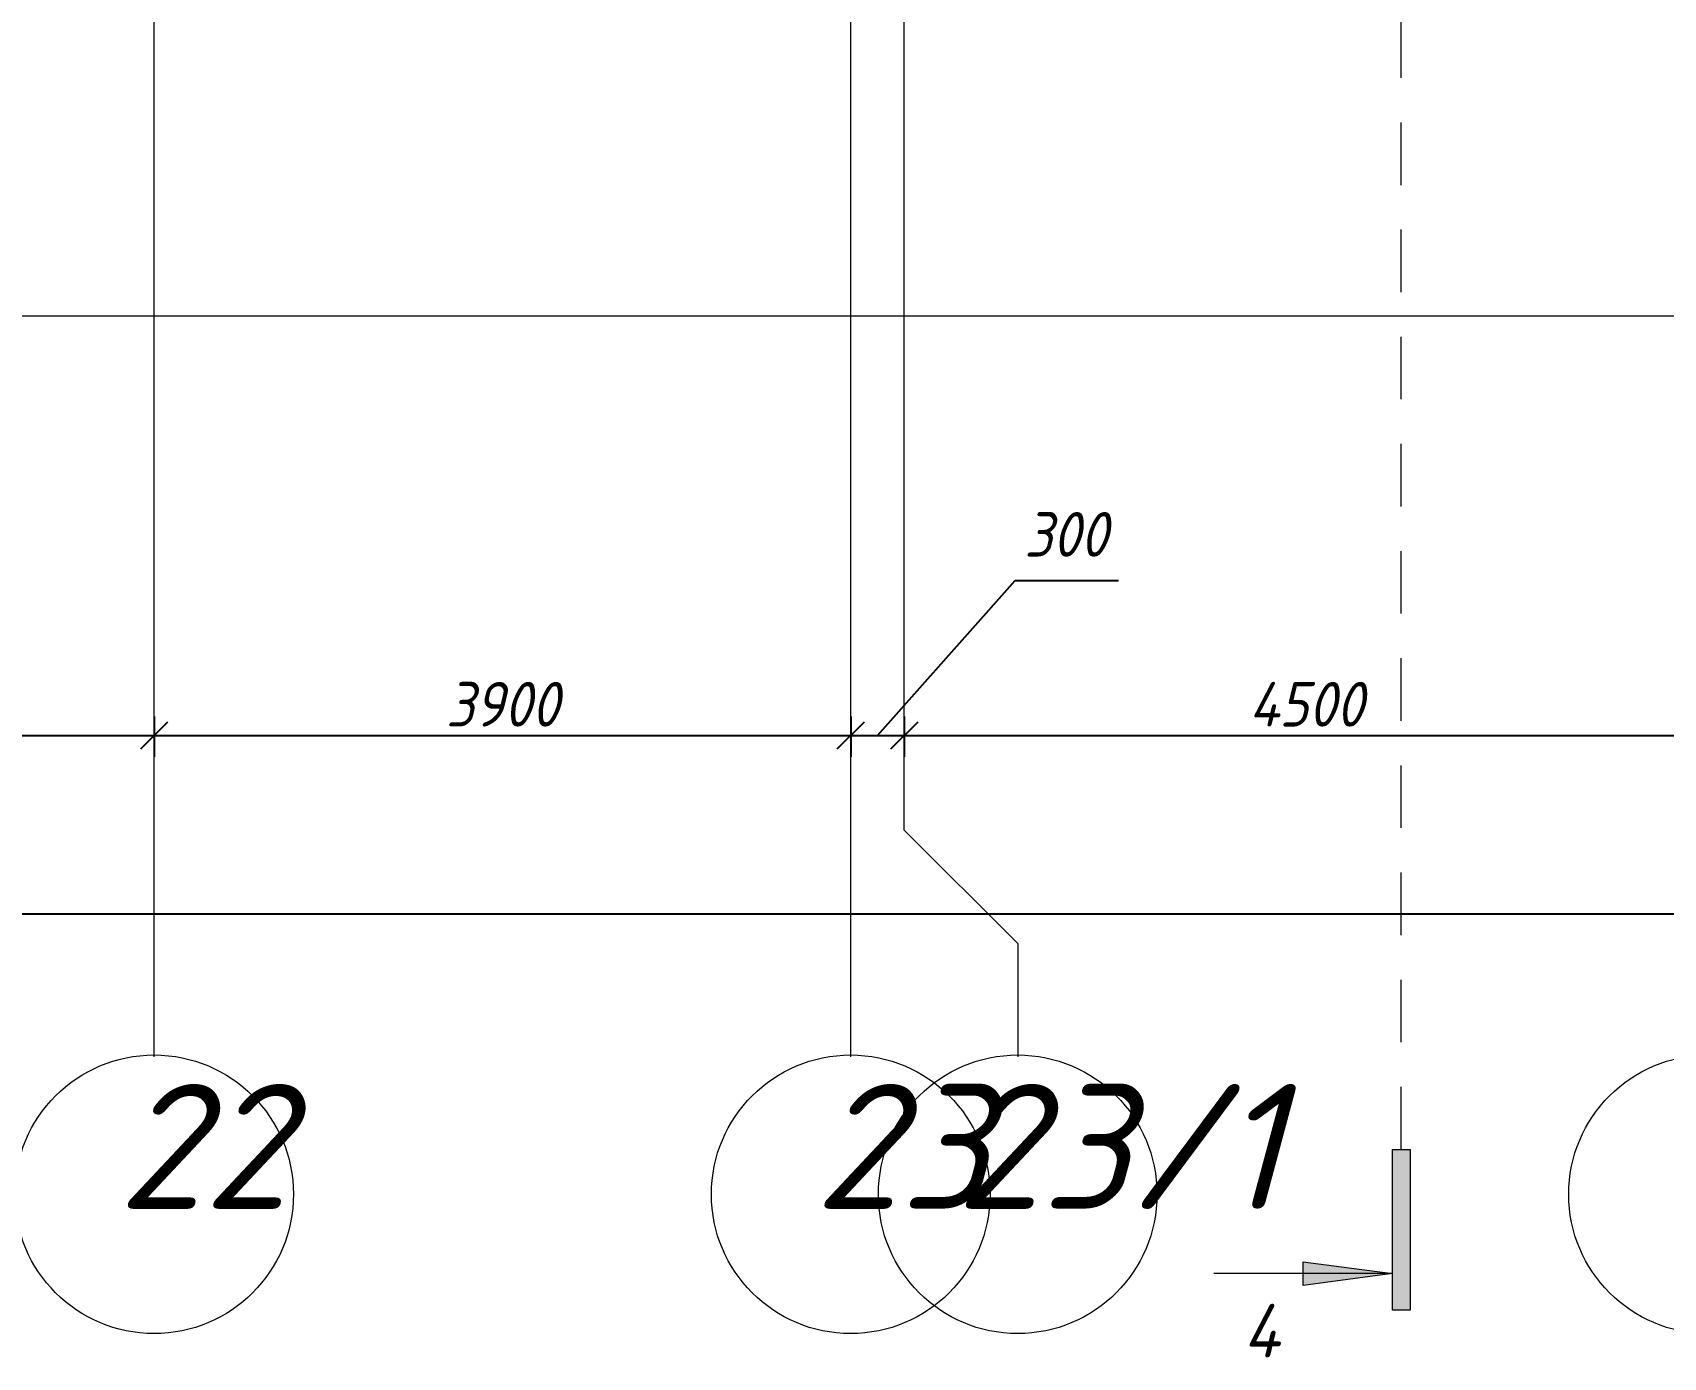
# Model space of a CAD drawing. Header units: millimetres. Extents: x 12986 to 523328, y -9759 to 30092.
# Drawn here: x 319076 to 328207, y -8598 to -1181 of the extents above; entities that cross this region are included whole.
import ezdxf

# ---------------------------------------------------------------- set-up
doc = ezdxf.new("R2010")
doc.units = ezdxf.units.MM
doc.linetypes.add('01 Штриховая _4 мм_', pattern=[600, 350, -250])
for name, color, linetype, lineweight in [('A-ANNO-DIMS', 7, 'Continuous', 9), ('G-ANNO-SYMB-1', 7, '01 Штриховая _4 мм_', 9), ('Оси', 7, 'Continuous', 9), ('Оси-1', 7, 'Continuous', 20)]:
    doc.layers.add(name, color=color, linetype=linetype, lineweight=lineweight)
doc.styles.add('ISOCPEUR_I', font='isocpeui.ttf', dxfattribs={"height": 250})
doc.styles.add('ISOCPEUR_I_1', font='isocpeui.ttf', dxfattribs={"width": 0.9, "height": 250})
doc.dimstyles.new('ISO-2_5_0_9К_БОЛЬШОЙ__с_подложкой_', dxfattribs={"dimscale": 304.8, "dimtxt": 248.995294, "dimasz": 0.492126, "dimexe": 0.393701, "dimexo": 0, "dimgap": 0.164042, "dimtad": 1, "dimdec": 0, "dimzin": 0, "dimdsep": 46, "dimtxsty": 'ISOCPEUR_I_1', "dimblk1": 'OBLIQUE', "dimblk2": 'OBLIQUE', "dimsah": 1, "dimcen": 0.09, "dimdle": 0.393701, "dimazin": 0, "dimtfac": 1, "dimtdec": 4, "dimtix": 1, "dimtmove": 0, "dimatfit": 3, "dimfxl": 1, "dimtvp": 1, "dimtfill": 1, "dimtolj": 1, "dimtzin": 0, "dimarcsym": 2})
doc.dimstyles.new('ISO-2_5_0_9К_БОЛЬШОЙ__с_подложкой__1', dxfattribs={"dimscale": 304.8, "dimtxt": 248.995294, "dimasz": 0.492126, "dimexe": 0.393701, "dimexo": 0, "dimgap": 0.164042, "dimtad": 1, "dimdec": 0, "dimzin": 0, "dimdsep": 46, "dimtxsty": 'ISOCPEUR_I_1', "dimblk1": 'OBLIQUE', "dimblk2": 'OBLIQUE', "dimsah": 1, "dimcen": 0.09, "dimdle": 0.393701, "dimazin": 0, "dimtfac": 1, "dimtdec": 4, "dimtix": 1, "dimtmove": 1, "dimatfit": 3, "dimfxl": 1, "dimtvp": 1, "dimtfill": 1, "dimtolj": 1, "dimtzin": 0, "dimarcsym": 2})
doc.dimstyles.new('ISO-2_5_0_9К_БОЛЬШОЙ__с_подложкой__2', dxfattribs={"dimscale": 304.8, "dimtxt": 248.995294, "dimasz": 0.492126, "dimexe": 0.393701, "dimexo": 0, "dimgap": 0.164042, "dimtad": 1, "dimdec": 0, "dimzin": 0, "dimdsep": 46, "dimtxsty": 'ISOCPEUR_I_1', "dimblk1": 'OBLIQUE', "dimblk2": 'OBLIQUE', "dimsah": 1, "dimcen": 0.09, "dimdle": 0.393701, "dimazin": 0, "dimtfac": 1, "dimtdec": 4, "dimtix": 1, "dimtmove": 2, "dimatfit": 3, "dimfxl": 1, "dimtvp": 1, "dimtfill": 1, "dimtolj": 1, "dimtzin": 0, "dimarcsym": 2})

# ---------------------------------------------------------------- blocks, each defined once
blk = doc.blocks.new('Ось сетки - Круг_Ø6_00__ISO-2_5_0_9K_ кружки поменьше-23056867-АР1_1_Кладочный план 2 этажа')
at = {"layer": 'Оси'}
blk.add_circle((0, 0), 2.6, dxfattribs=at)
blk = doc.blocks.new('Разрез - Концевая часть разреза пр_-17661887-АР1_1_Кладочный план 2 этажа')
at = {"layer": 'G-ANNO-SYMB-1'}
for points in [[(0, 0.5), (0, -0.5), (-9, -0.5), (-9, 0.5)], [(-6.292, -5.5), (-7.609, -5.5), (-6.95, -0.5)]]:
    blk.add_hatch(color=256, dxfattribs=at).paths.add_polyline_path(points, flags=0)
for p, q in [((0, 0.5), (-9, 0.5)), ((-9, 0.5), (-9, -0.5)), ((0, -0.5), (0, 0.5)), ((-9, -0.5), (0, -0.5)), ((-6.95, -0.5), (-7.609, -5.5)), ((-6.95, -0.5), (-6.95, -10.5)), ((-6.292, -5.5), (-6.95, -0.5)), ((-7.609, -5.5), (-6.292, -5.5))]:
    blk.add_line(p, q, dxfattribs=at)
blk = doc.blocks.new('_Oblique')
at = {"color": 0, "linetype": 'ByBlock', "lineweight": -2}
blk.add_line((-0.5, -0.5), (0.5, 0.5), dxfattribs=at)
blk = doc.blocks.new('*D2168')
at = {"layer": 'A-ANNO-DIMS', "color": 0, "lineweight": -2, "transparency": 16777216}
for p, q in [((314656.9, -5010), (314656.9, -5236.1)), ((319756.9, -5010), (319756.9, -5236.1)), ((314536.9, -5116.1), (319876.9, -5116.1))]:
    blk.add_line(p, q, dxfattribs=at)
at = {"layer": 'Defpoints', "color": 0, "transparency": 16777216}
for p in [(314656.9, -5010), (319756.9, -5010), (319756.9, -5116.1)]:
    blk.add_point(p, dxfattribs=at)
at = {"layer": 'A-ANNO-DIMS', "color": 0, "lineweight": -2, "transparency": 16777216, "xscale": 150, "yscale": 150, "zscale": 150, "rotation": 180}
blk.add_blockref('_Oblique', (314656.9, -5116.1), dxfattribs=at)
at = {"layer": 'A-ANNO-DIMS', "color": 0, "lineweight": -2, "transparency": 16777216, "xscale": 150, "yscale": 150, "zscale": 150}
blk.add_blockref('_Oblique', (319756.9, -5116.1), dxfattribs=at)
at = {"layer": 'A-ANNO-DIMS', "color": 0, "transparency": 16777216, "insert": (317206.9, -4941.1), "char_height": 250, "width": 701.018, "attachment_point": 5, "style": 'ISOCPEUR_I_1', "bg_fill": 3, "box_fill_scale": 1.1, "bg_fill_color": 256, "bg_fill_true_color": 13158600, "bg_fill_transparency": 0}
blk.add_mtext('\\A1;5100', dxfattribs=at)
blk = doc.blocks.new('*D2169')
at = {"layer": 'A-ANNO-DIMS', "color": 0, "lineweight": -2, "transparency": 16777216}
for p, q in [((319756.9, -5010), (319756.9, -5236.1)), ((323656.9, -5010), (323656.9, -5236.1)), ((319636.9, -5116.1), (323776.9, -5116.1))]:
    blk.add_line(p, q, dxfattribs=at)
at = {"layer": 'Defpoints', "color": 0, "transparency": 16777216}
for p in [(319756.9, -5010), (323656.9, -5010), (323656.9, -5116.1)]:
    blk.add_point(p, dxfattribs=at)
at = {"layer": 'A-ANNO-DIMS', "color": 0, "lineweight": -2, "transparency": 16777216, "xscale": 150, "yscale": 150, "zscale": 150, "rotation": 180}
blk.add_blockref('_Oblique', (319756.9, -5116.1), dxfattribs=at)
at = {"layer": 'A-ANNO-DIMS', "color": 0, "lineweight": -2, "transparency": 16777216, "xscale": 150, "yscale": 150, "zscale": 150}
blk.add_blockref('_Oblique', (323656.9, -5116.1), dxfattribs=at)
at = {"layer": 'A-ANNO-DIMS', "color": 0, "transparency": 16777216, "insert": (321706.9, -4941.1), "char_height": 250, "width": 758.478, "attachment_point": 5, "style": 'ISOCPEUR_I_1', "bg_fill": 3, "box_fill_scale": 1.1, "bg_fill_color": 256, "bg_fill_true_color": 13158600, "bg_fill_transparency": 0}
blk.add_mtext('\\A1;3900', dxfattribs=at)
blk = doc.blocks.new('*D2170')
at = {"layer": 'A-ANNO-DIMS', "color": 0, "lineweight": -2, "transparency": 16777216}
for p, q in [((323806.9, -5116.1), (324578.2, -4248.1)), ((324578.2, -4248.1), (325156.2, -4248.1)), ((323656.9, -5010), (323656.9, -5236.1)), ((323956.9, -5010), (323956.9, -5236.1)), ((323536.9, -5116.1), (324076.9, -5116.1))]:
    blk.add_line(p, q, dxfattribs=at)
at = {"layer": 'Defpoints', "color": 0, "transparency": 16777216}
for p in [(323656.9, -5010), (323956.9, -5010), (323956.9, -5116.1)]:
    blk.add_point(p, dxfattribs=at)
at = {"layer": 'A-ANNO-DIMS', "color": 0, "lineweight": -2, "transparency": 16777216, "xscale": 150, "yscale": 150, "zscale": 150, "rotation": 180}
blk.add_blockref('_Oblique', (323656.9, -5116.1), dxfattribs=at)
at = {"layer": 'A-ANNO-DIMS', "color": 0, "lineweight": -2, "transparency": 16777216, "xscale": 150, "yscale": 150, "zscale": 150}
blk.add_blockref('_Oblique', (323956.9, -5116.1), dxfattribs=at)
at = {"layer": 'A-ANNO-DIMS', "color": 0, "transparency": 16777216, "insert": (324628.2, -3864.8), "char_height": 250, "width": 568.858, "attachment_point": 1, "line_spacing_factor": 1.149209, "style": 'ISOCPEUR_I_1', "bg_fill": 3, "box_fill_scale": 1.1, "bg_fill_color": 256, "bg_fill_true_color": 13158600, "bg_fill_transparency": 0}
blk.add_mtext('\\A1;300', dxfattribs=at)
blk = doc.blocks.new('*D2171')
at = {"layer": 'A-ANNO-DIMS', "color": 0, "lineweight": -2, "transparency": 16777216}
for p, q in [((323956.9, -5010), (323956.9, -5236.1)), ((328456.9, -5010), (328456.9, -5236.1)), ((323836.9, -5116.1), (328576.9, -5116.1))]:
    blk.add_line(p, q, dxfattribs=at)
at = {"layer": 'Defpoints', "color": 0, "transparency": 16777216}
for p in [(323956.9, -5010), (328456.9, -5010), (328456.9, -5116.1)]:
    blk.add_point(p, dxfattribs=at)
at = {"layer": 'A-ANNO-DIMS', "color": 0, "lineweight": -2, "transparency": 16777216, "xscale": 150, "yscale": 150, "zscale": 150, "rotation": 180}
blk.add_blockref('_Oblique', (323956.9, -5116.1), dxfattribs=at)
at = {"layer": 'A-ANNO-DIMS', "color": 0, "lineweight": -2, "transparency": 16777216, "xscale": 150, "yscale": 150, "zscale": 150}
blk.add_blockref('_Oblique', (328456.9, -5116.1), dxfattribs=at)
at = {"layer": 'A-ANNO-DIMS', "color": 0, "transparency": 16777216, "insert": (326206.9, -4941.1), "char_height": 250, "width": 781.462, "attachment_point": 5, "style": 'ISOCPEUR_I_1', "bg_fill": 3, "box_fill_scale": 1.1, "bg_fill_color": 256, "bg_fill_true_color": 13158600, "bg_fill_transparency": 0}
blk.add_mtext('\\A1;4500', dxfattribs=at)
blk = doc.blocks.new('*D2182')
at = {"layer": 'A-ANNO-DIMS', "color": 0, "lineweight": -2, "transparency": 16777216}
for p, q in [((239206.9, -6009.7), (239206.9, -6235.8)), ((364106.9, -6009.7), (364106.9, -6235.8)), ((239086.9, -6115.8), (299882.7, -6115.8)), ((364226.9, -6115.8), (300884.9, -6115.8))]:
    blk.add_line(p, q, dxfattribs=at)
at = {"layer": 'Defpoints', "color": 0, "transparency": 16777216}
for p in [(239206.9, -6009.7), (364106.9, -6009.7), (364106.9, -6115.8)]:
    blk.add_point(p, dxfattribs=at)
at = {"layer": 'A-ANNO-DIMS', "color": 0, "lineweight": -2, "transparency": 16777216, "xscale": 150, "yscale": 150, "zscale": 150, "rotation": 180}
blk.add_blockref('_Oblique', (239206.9, -6115.8), dxfattribs=at)
at = {"layer": 'A-ANNO-DIMS', "color": 0, "lineweight": -2, "transparency": 16777216, "xscale": 150, "yscale": 150, "zscale": 150}
blk.add_blockref('_Oblique', (364106.9, -6115.8), dxfattribs=at)
at = {"layer": 'A-ANNO-DIMS', "color": 0, "transparency": 16777216, "insert": (299832.1, -5739.1), "char_height": 250, "width": 1103.241, "attachment_point": 1, "line_spacing_factor": 1.149209, "style": 'ISOCPEUR_I_1', "bg_fill": 3, "box_fill_scale": 1.1, "bg_fill_color": 256, "bg_fill_true_color": 13158600, "bg_fill_transparency": 0}
blk.add_mtext('\\A1;124900', dxfattribs=at)

msp = doc.modelspace()

# ---------------------------------------------------------------- linework, layer by layer
at = {"layer": 'G-ANNO-SYMB-1'}
msp.add_line((326739.49554, -7433.80816), (326739.49554, 25621.66689), dxfattribs=at)
at = {"layer": 'Оси'}
for p, q in [((323956.85078, -5645.9327), (324591.85078, -6280.9327)), ((324591.85078, -6280.9327), (324591.85078, -6915.9327))]:
    msp.add_line(p, q, dxfattribs=at)
at = {"layer": 'Оси-1'}
for p, q in [((319756.85078, -6915.9327), (319756.85078, 25849.21334)), ((323656.85078, -6915.9327), (323656.85078, 25871.01046)), ((323956.85078, -5645.9327), (323956.85078, 25871.01046)), ((234936.85079, -2765.9327), (365048.47884, -2765.9327))]:
    msp.add_line(p, q, dxfattribs=at)

# ---------------------------------------------------------------- block references
at = {"layer": 'G-ANNO-SYMB-1', "extrusion": (0, 0, -1), "xscale": 99.99999999999993, "yscale": 99.99999999999993, "zscale": 99.99999999999993, "rotation": 90.00000000000001}
msp.add_blockref('Разрез - Концевая часть разреза пр_-17661887-АР1_1_Кладочный план 2 этажа', (-326739.49554, -7433.80816), dxfattribs=at)
at = {"layer": 'Оси', "xscale": 300, "yscale": 300, "zscale": 99.99999999999993}
for p in [(319756.85078, -7684.8654), (323656.85078, -7684.8654), (324591.85078, -7684.8654), (328456.85078, -7684.8654)]:
    msp.add_blockref('Ось сетки - Круг_Ø6_00__ISO-2_5_0_9K_ кружки поменьше-23056867-АР1_1_Кладочный план 2 этажа', p, dxfattribs=at)

# ---------------------------------------------------------------- texts
at = {"layer": 'G-ANNO-SYMB-1', "insert": (325853.39579, -8298.62648), "char_height": 300, "width": 296.624375, "attachment_point": 1, "style": 'ISOCPEUR_I_1'}
msp.add_mtext('\\fISOCPEUR|b0|i1|c204|p34|;4', dxfattribs=at)
at = {"layer": 'Оси', "char_height": 700, "attachment_point": 1, "style": 'ISOCPEUR_I'}
for s, insert, width in [('22', (319551.92246, -7067.15805), 404.0505), ('23', (323451.92246, -7067.15805), 404.0505), ('23/1', (324243.82246, -7067.15805), 750.3795)]:
    msp.add_mtext(s, dxfattribs=dict(at, insert=insert, width=width))

# ---------------------------------------------------------------- next in the draw order: dimensions: what is measured, and where the dimension line sits
at = {"layer": 'A-ANNO-DIMS'}
dim = msp.add_linear_dim(base=(319756.85078, -5116.11108), p1=(314656.85078, -5010.04506), p2=(319756.85078, -5010.04506), dimstyle='ISO-2_5_0_9К_БОЛЬШОЙ__с_подложкой_', override={"dimpost": '<>', "dimfxl": 5100}, dxfattribs=at)
dim.commit()
dim.dimension.update_dxf_attribs({"geometry": '*D2168', "text_midpoint": (317206.85078, -4941.11108)})
dim = msp.add_linear_dim(base=(364106.85078, -6115.75466), p1=(239206.85081, -6009.68864), p2=(364106.85078, -6009.68864), dimstyle='ISO-2_5_0_9К_БОЛЬШОЙ__с_подложкой__2', override={"dimpost": '<>', "dimfxl": 124899.999966}, dxfattribs=at)
dim.commit()
dim.dimension.update_dxf_attribs({"geometry": '*D2182', "text_midpoint": (300383.75914, -5905.80739), "dimtype": 160})

# ---------------------------------------------------------------- next in the draw order: dimensions: what is measured, and where the dimension line sits
dim = msp.add_linear_dim(base=(323656.85078, -5116.11108), p1=(319756.85078, -5010.04506), p2=(323656.85078, -5010.04506), dimstyle='ISO-2_5_0_9К_БОЛЬШОЙ__с_подложкой_', override={"dimpost": '<>', "dimfxl": 3900}, dxfattribs=at)
dim.commit()
dim.dimension.update_dxf_attribs({"geometry": '*D2169', "text_midpoint": (321706.85078, -4941.11108)})

# ---------------------------------------------------------------- next in the draw order: dimensions: what is measured, and where the dimension line sits
dim = msp.add_linear_dim(base=(323956.85078, -5116.11108), p1=(323656.85078, -5010.04506), p2=(323956.85078, -5010.04506), dimstyle='ISO-2_5_0_9К_БОЛЬШОЙ__с_подложкой__1', override={"dimpost": '<>', "dimfxl": 300}, dxfattribs=at)
dim.commit()
dim.dimension.update_dxf_attribs({"geometry": '*D2170', "text_midpoint": (324628.24496, -4248.1148), "dimtype": 160})

# ---------------------------------------------------------------- next in the draw order: dimensions: what is measured, and where the dimension line sits
dim = msp.add_linear_dim(base=(328456.85078, -5116.11108), p1=(323956.85078, -5010.04506), p2=(328456.85078, -5010.04506), dimstyle='ISO-2_5_0_9К_БОЛЬШОЙ__с_подложкой_', override={"dimpost": '<>', "dimfxl": 4500}, dxfattribs=at)
dim.commit()
dim.dimension.update_dxf_attribs({"geometry": '*D2171', "text_midpoint": (326206.85078, -4941.11108)})

doc.saveas('drawing.dxf')
